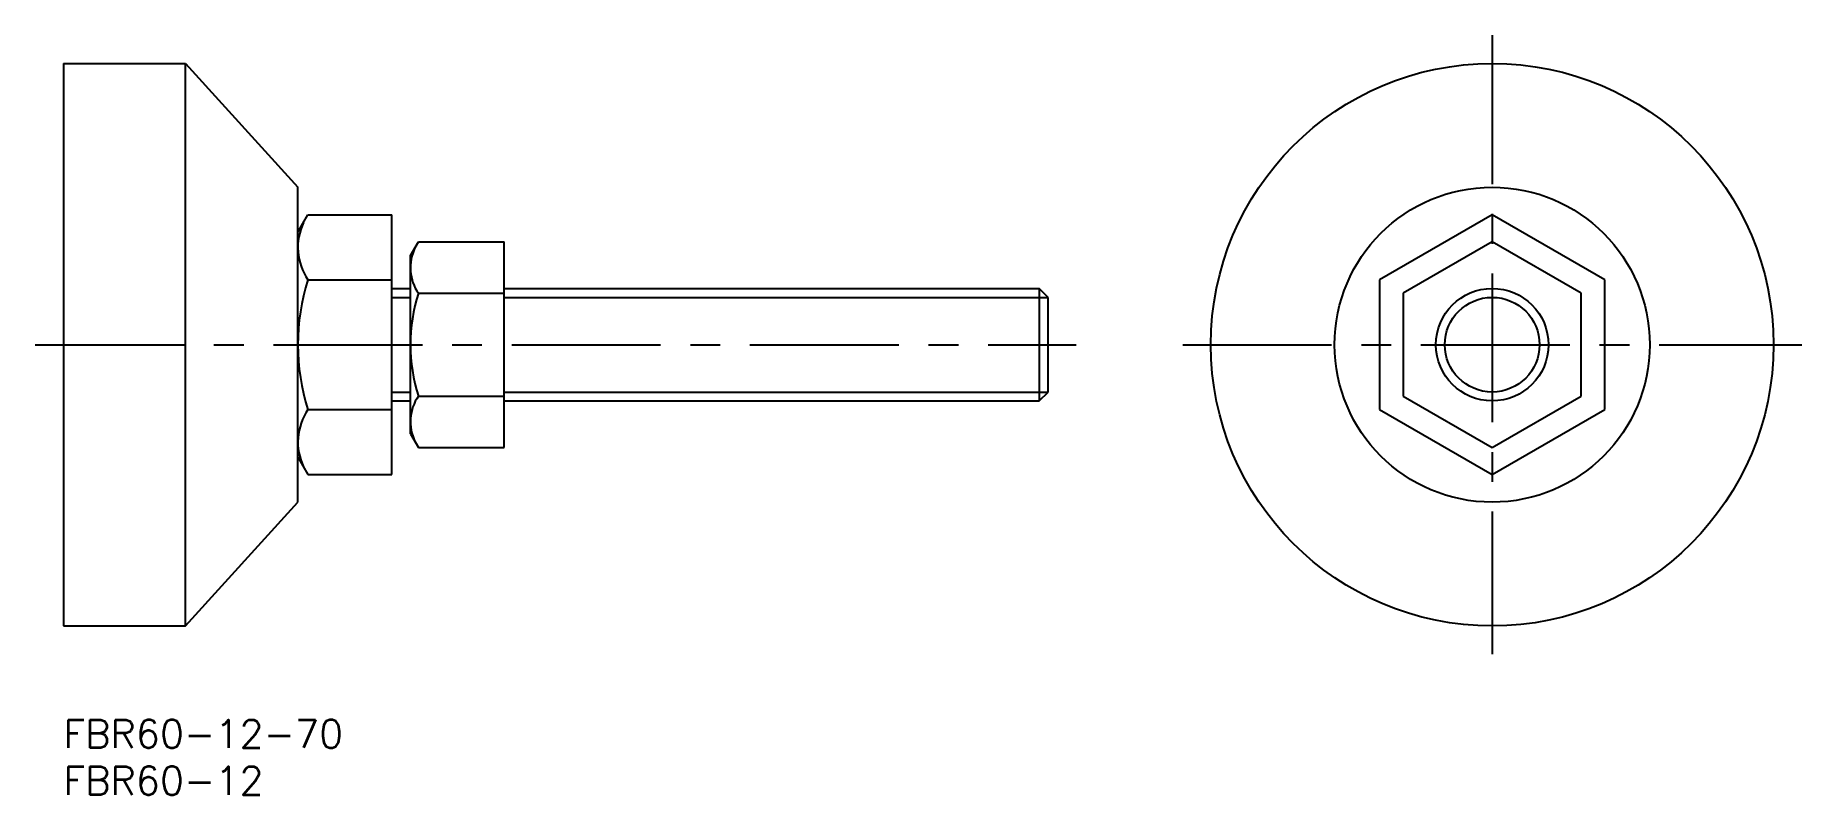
# Model space of a CAD drawing. Extents: x -3 to 185, y -8 to 73.
import ezdxf

# ---------------------------------------------------------------- set-up
doc = ezdxf.new("R2010")
doc.units = 0
doc.header["$LTSCALE"] = 0.5
doc.linetypes.add('CENTER', pattern=[50.8, 31.75, -6.35, 6.35, -6.35])
for name, color, linetype in [('MSM_CENTER', 1, 'CENTER'), ('MSM_CONTINUOUS', 7, 'CONTINUOUS'), ('MSM_NARROW', 5, 'CONTINUOUS'), ('MSM_PART_NUMBER', 7, 'CONTINUOUS')]:
    doc.layers.add(name, color=color, linetype=linetype)
doc.styles.get("Standard").update_dxf_attribs({"font": 'txt.shx', "height": 3, "bigfont": 'bigfont.shx'})

# ---------------------------------------------------------------- blocks, each defined once
blk = doc.blocks.new('*U4')
at = {"layer": 'MSM_PART_NUMBER'}
blk.add_text('FBR60-12-70', height=3, dxfattribs=at).set_placement((0, -3))
blk = doc.blocks.new('*U5')
at = {"layer": 'MSM_PART_NUMBER'}
blk.add_text('FBR60-12', height=3, dxfattribs=at).set_placement((0, -8))

msp = doc.modelspace()

# ---------------------------------------------------------------- linework, layer by layer
at = {"layer": 'MSM_CENTER'}
for p, q in [((152.35, 73), (152.35, 7)), ((-3, 40), (108, 40)), ((119.35, 40), (185.35, 40))]:
    msp.add_line(p, q, dxfattribs=at)
at = {"layer": 'MSM_CONTINUOUS'}
for p, q in [((0, 70), (0, 10)), ((0, 70), (13, 70)), ((13, 70), (25, 56.8)), ((13, 10), (13, 70)), ((25, 23.2), (25, 56.8)), ((25, 52), (26.07, 53.86)), ((26.07, 53.86), (35, 53.86)), ((35, 26.14), (35, 53.86)), ((152.35, 53.86), (140.35, 46.93)), ((164.35, 46.93), (152.35, 53.86)), ((37, 49.5), (37.85, 50.97)), ((37.85, 50.97), (47, 50.97)), ((47, 29.03), (47, 50.97)), ((152.35, 50.97), (142.85, 45.48)), ((161.85, 45.48), (152.35, 50.97)), ((37, 30.5), (37, 49.5)), ((26.07, 46.93), (35, 46.93)), ((35, 46), (37, 46)), ((37.85, 45.48), (47, 45.48)), ((47, 46), (104.05, 46)), ((105, 45.05), (104.05, 46)), ((104.05, 46), (104.05, 34)), ((140.35, 46.93), (140.35, 33.07)), ((142.85, 45.48), (142.85, 34.52)), ((161.85, 34.52), (161.85, 45.48)), ((164.35, 33.07), (164.35, 46.93)), ((105, 34.95), (105, 45.05)), ((35, 34), (37, 34)), ((37.85, 34.52), (47, 34.52)), ((47, 34), (104.05, 34)), ((104.05, 34), (105, 34.95)), ((142.85, 34.52), (152.35, 29.03)), ((152.35, 29.03), (161.85, 34.52)), ((26.07, 33.07), (35, 33.07)), ((140.35, 33.07), (152.35, 26.14)), ((152.35, 26.14), (164.35, 33.07)), ((37, 30.5), (37.85, 29.03)), ((37.85, 29.03), (47, 29.03)), ((25, 28), (26.07, 26.14)), ((26.07, 26.14), (35, 26.14)), ((13, 10), (25, 23.2)), ((0, 10), (13, 10))]:
    msp.add_line(p, q, dxfattribs=at)
for radius in [30, 16.8, 6]:
    msp.add_circle((152.35, 40), radius, dxfattribs=at)
for centre, radius, start, end in [((31.13, 50.39), 6.13, 154.3842, 214.3842), ((41.86, 48.23), 4.86, 154.3842, 214.3842), ((47.93, 40), 22.93, 162.4121, 197.5879), ((55.15, 40), 18.15, 162.412, 197.588), ((41.86, 31.77), 4.86, 145.6158, 205.6158), ((31.13, 29.61), 6.13, 145.6158, 205.6158)]:
    msp.add_arc(centre, radius, start, end, dxfattribs=at)
at = {"layer": 'MSM_NARROW'}
for p, q in [((35, 45.05), (37, 45.05)), ((47, 45.05), (105, 45.05)), ((35, 34.95), (37, 34.95)), ((47, 34.95), (105, 34.95))]:
    msp.add_line(p, q, dxfattribs=at)
msp.add_circle((152.35, 40), 5.05, dxfattribs=at)

# ---------------------------------------------------------------- block references
at = {"layer": 'MSM_CONTINUOUS'}
for name in ['*U4', '*U5']:
    msp.add_blockref(name, (0, 0), dxfattribs=at)

doc.saveas('drawing.dxf')
